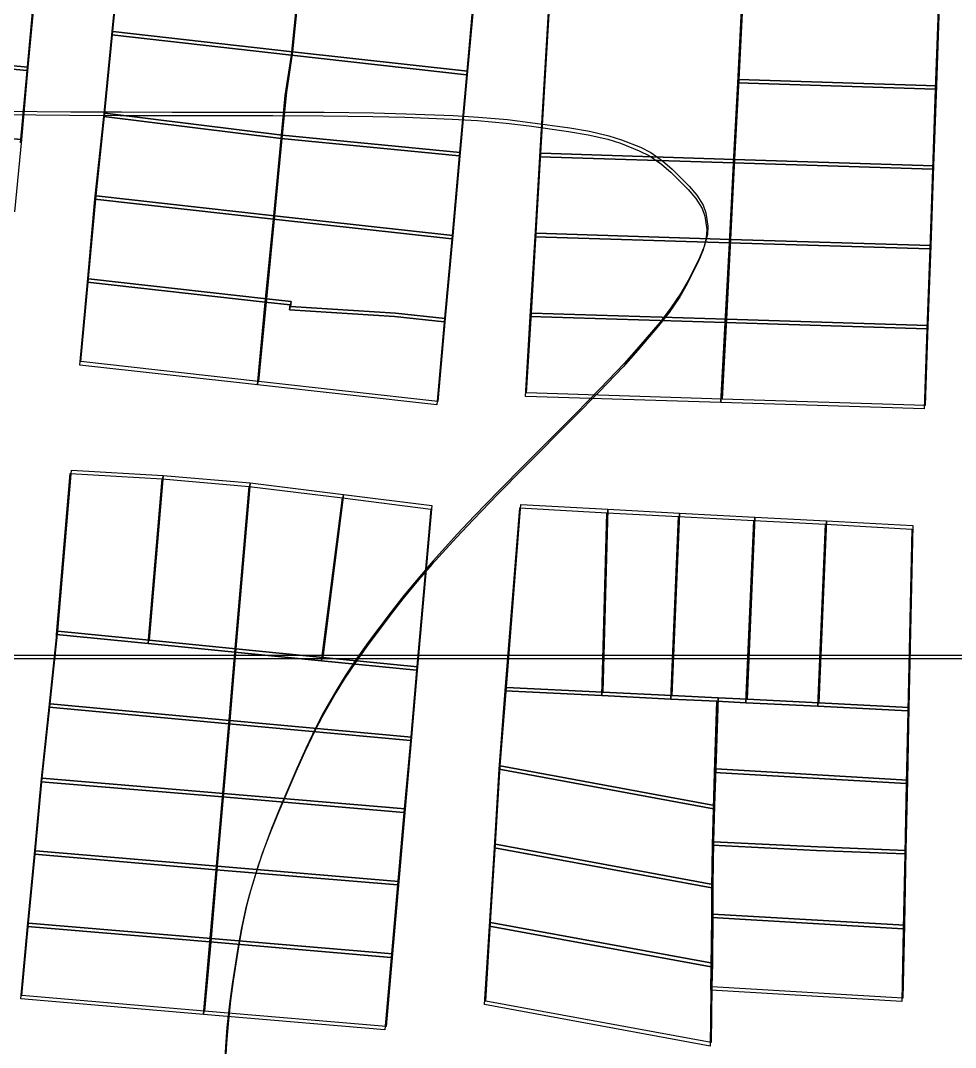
# Model space of a CAD drawing. Header units: metres. Extents: x -1097 to 1588, y -185 to 884.
# Drawn here: x 708.9 to 837.5, y 30.8 to 172 of the extents above; entities that cross this region are included whole.
import ezdxf

# ---------------------------------------------------------------- set-up
doc = ezdxf.new("R2010")
doc.units = ezdxf.units.M
for name, color, linetype in [('MUROS', 7, 'Continuous'), ('TERRENO', 188, 'Continuous'), ('VISTA LEJOS', 7, 'Continuous')]:
    doc.layers.add(name, color=color, linetype=linetype)

msp = doc.modelspace()

# ---------------------------------------------------------------- linework, layer by layer
at = {"layer": 'MUROS'}
for points in [[(33.52, 763.48), (1528.87, 763.48), (1528.87, 84.2), (33.52, 84.2)], [(33.67, 763.95), (1529.02, 763.95), (1529.02, 84.67), (33.67, 84.67)]]:
    msp.add_lwpolyline(points, close=True, dxfattribs=at)
at = {"layer": 'TERRENO'}
msp.add_lwpolyline([(704.07, 159.09), (710.98, 159), (715.61, 158.96), (722.58, 158.94), (729.57, 158.93), (743.57, 158.93), (750.51, 158.9), (757.33, 158.81), (761.77, 158.7), (768.25, 158.44), (771.73, 158.23), (775.71, 157.89), (778.85, 157.51), (784.29, 156.74), (787, 156.28), (789.68, 155.67), (791.43, 155.12), (794.02, 154.09), (795.44, 153.37), (797.08, 152.24), (798.4, 151.09), (800.74, 148.76), (801.8, 147.52), (802.67, 146.14), (803.04, 145.07), (803.3, 143.26), (803.24, 142.11), (802.81, 140.46), (802.15, 138.88), (800.59, 135.77), (799.58, 134.01), (798.11, 131.85), (796.67, 130.01), (793.82, 126.64), (791.78, 124.37), (788.5, 120.91), (785.07, 117.42), (778.07, 110.43), (774.58, 106.9), (771.13, 103.33), (768.85, 100.9), (765.48, 97.19), (763.64, 95.07), (761.48, 92.45), (759.72, 90.2), (756.61, 86.05), (755.03, 83.85), (753.39, 81.4), (752.24, 79.52), (750.42, 76.33), (749.36, 74.3), (747.97, 71.42), (746.73, 68.65), (744.4, 63.2), (743.25, 60.4), (742.13, 57.43), (741.41, 55.29), (740.37, 51.84), (739.82, 49.75), (739.22, 46.96), (738.76, 44.39), (737.98, 39.46), (737.6, 36.74), (737.26, 33.52), (737.06, 30.86), (736.8, 26.11)], dxfattribs=at)
at = {"layer": 'VISTA LEJOS'}
for points in [[(780.47, 153.73), (782.44, 186.73)], [(780.32, 153.26), (782.29, 186.26)], [(721.42, 170.01), (722.51, 181.23)], [(721.57, 170.48), (722.66, 181.7)], [(746.13, 167.23), (747.29, 178.58)], [(747.29, 178.58), (746.13, 167.23)], [(746.28, 167.7), (747.44, 179.05)], [(747.44, 179.05), (746.28, 167.7)], [(710.7, 175.7), (709.73, 165.11)], [(710.85, 176.17), (709.88, 165.58)], [(771.26, 175.98), (770.23, 164.54)], [(771.41, 176.45), (770.38, 165.01)], [(807.57, 163.42), (808.13, 174.39)], [(808.13, 174.39), (807.57, 163.42)], [(807.72, 163.89), (808.28, 174.86)], [(808.28, 174.86), (807.72, 163.89)], [(835.28, 174.01), (834.91, 163.01)], [(835.13, 173.54), (834.76, 162.54)], [(720.32, 158.79), (721.42, 170.01)], [(720.47, 159.26), (721.57, 170.48)], [(721.42, 170.01), (746.13, 167.23)], [(721.42, 170.01), (721.42, 170.01)], [(746.13, 167.23), (721.42, 170.01)], [(721.57, 170.48), (746.28, 167.7)], [(721.57, 170.48), (721.57, 170.48)], [(746.28, 167.7), (721.57, 170.48)], [(684.67, 167.45), (709.73, 165.11)], [(709.73, 165.11), (684.67, 167.45)], [(684.82, 167.92), (709.88, 165.58)], [(709.88, 165.58), (684.82, 167.92)], [(745.29, 161.67), (746.13, 167.23)], [(746.13, 167.23), (745.29, 161.67)], [(745.44, 162.14), (746.28, 167.7)], [(746.28, 167.7), (745.44, 162.14)], [(746.13, 167.23), (770.23, 164.54)], [(770.23, 164.54), (746.13, 167.23)], [(746.28, 167.7), (770.38, 165.01)], [(770.38, 165.01), (746.28, 167.7)], [(709.88, 165.58), (708.97, 155.64)], [(709.88, 165.58), (709.88, 165.58)], [(709.73, 165.11), (708.82, 155.17)], [(709.73, 165.11), (709.73, 165.11)], [(770.23, 164.54), (769.23, 153.36)], [(770.38, 165.01), (769.38, 153.83)], [(770.23, 164.54), (770.23, 164.54)], [(770.38, 165.01), (770.38, 165.01)], [(807.13, 152.89), (807.72, 163.89)], [(807.72, 163.89), (807.13, 152.89)], [(807.72, 163.89), (834.91, 163.01)], [(834.91, 163.01), (807.72, 163.89)], [(807.72, 163.89), (807.72, 163.89)], [(806.98, 152.42), (807.57, 163.42)], [(807.57, 163.42), (806.98, 152.42)], [(807.57, 163.42), (834.76, 162.54)], [(834.76, 162.54), (807.57, 163.42)], [(807.57, 163.42), (807.57, 163.42)], [(834.76, 162.54), (834.38, 151.54)], [(834.91, 163.01), (834.53, 152.01)], [(744.73, 155.76), (745.29, 161.67)], [(745.29, 161.67), (744.73, 155.76)], [(744.88, 156.23), (745.44, 162.14)], [(745.44, 162.14), (744.88, 156.23)], [(745.29, 161.67), (745.29, 161.67)], [(745.44, 162.14), (745.44, 162.14)], [(704.07, 159.09), (710.98, 159), (715.61, 158.96), (722.58, 158.94), (729.57, 158.93), (743.57, 158.93), (750.51, 158.9), (757.33, 158.81), (761.77, 158.7), (768.25, 158.44), (771.73, 158.23), (775.71, 157.89), (778.85, 157.51), (784.29, 156.74), (787, 156.28), (789.68, 155.67), (791.43, 155.12), (794.02, 154.09), (795.44, 153.37), (797.08, 152.24), (798.4, 151.09), (800.74, 148.76), (801.8, 147.52), (802.67, 146.14), (803.04, 145.07), (803.3, 143.26), (803.24, 142.11), (802.81, 140.46), (802.15, 138.88), (800.59, 135.77), (799.58, 134.01), (798.11, 131.85), (796.67, 130.01), (793.82, 126.64), (791.78, 124.37), (788.5, 120.91), (785.07, 117.42), (778.07, 110.43), (774.58, 106.9), (771.13, 103.33), (768.85, 100.9), (765.48, 97.19), (763.64, 95.07), (761.48, 92.45), (759.72, 90.2), (756.61, 86.05), (755.03, 83.85), (753.39, 81.4), (752.24, 79.52), (750.42, 76.33), (749.36, 74.3), (747.97, 71.42), (746.73, 68.65), (744.4, 63.2), (743.25, 60.4), (742.13, 57.43), (741.41, 55.29), (740.37, 51.84), (739.82, 49.75), (739.22, 46.96), (738.76, 44.39), (737.98, 39.46), (737.6, 36.74), (737.26, 33.52), (737.06, 30.86), (736.8, 26.11)], [(704.22, 159.56), (711.13, 159.47), (715.76, 159.43), (722.73, 159.41), (729.72, 159.4), (743.72, 159.4), (750.66, 159.37), (757.48, 159.28), (761.92, 159.17), (768.4, 158.91), (771.88, 158.7), (775.86, 158.36), (779, 157.98), (784.44, 157.21), (787.15, 156.75), (789.83, 156.14), (791.58, 155.59), (794.18, 154.56), (795.59, 153.84), (797.23, 152.71), (798.55, 151.56), (800.89, 149.23), (801.95, 147.99), (802.82, 146.61), (803.19, 145.54), (803.45, 143.73), (803.39, 142.58), (802.96, 140.93), (802.3, 139.35), (800.74, 136.24), (799.73, 134.48), (798.27, 132.32), (796.83, 130.48), (793.97, 127.11), (791.93, 124.83), (788.65, 121.38), (785.22, 117.89), (778.22, 110.9), (774.74, 107.37), (771.28, 103.8), (769, 101.37), (765.63, 97.66), (763.79, 95.54), (761.63, 92.92), (759.87, 90.67), (756.76, 86.52), (755.18, 84.32), (753.54, 81.87), (752.39, 79.99), (750.57, 76.8), (749.51, 74.77), (748.12, 71.89), (746.89, 69.12), (744.55, 63.67), (743.4, 60.87), (742.28, 57.9), (741.56, 55.76), (740.52, 52.31), (739.97, 50.22), (739.37, 47.43), (738.91, 44.86), (738.13, 39.93), (737.76, 37.21), (737.41, 33.99), (737.21, 31.33), (736.95, 26.58)], [(719.1, 147.42), (720.32, 158.79)], [(719.25, 147.89), (720.47, 159.26)], [(720.32, 158.79), (744.73, 155.76)], [(744.73, 155.76), (720.32, 158.79)], [(720.47, 159.26), (744.88, 156.23)], [(744.88, 156.23), (720.47, 159.26)], [(704.19, 156.05), (708.97, 155.64)], [(708.97, 155.64), (704.19, 156.05)], [(708.97, 155.64), (708.03, 145.67)], [(743.67, 144.67), (744.73, 155.76)], [(744.73, 155.76), (743.67, 144.67)], [(743.82, 145.14), (744.88, 156.23)], [(744.88, 156.23), (743.82, 145.14)], [(744.73, 155.76), (769.23, 153.36)], [(769.23, 153.36), (744.73, 155.76)], [(744.88, 156.23), (769.38, 153.83)], [(769.38, 153.83), (744.88, 156.23)], [(769.23, 153.36), (768.2, 141.95)], [(769.38, 153.83), (768.35, 142.42)], [(779.67, 142.26), (780.32, 153.26)], [(779.82, 142.73), (780.47, 153.73)], [(780.32, 153.26), (806.98, 152.42)], [(806.98, 152.42), (780.32, 153.26)], [(780.32, 153.26), (780.32, 153.26)], [(780.47, 153.73), (807.13, 152.89)], [(807.13, 152.89), (780.47, 153.73)], [(780.47, 153.73), (780.47, 153.73)], [(806.57, 141.89), (807.13, 152.89)], [(807.13, 152.89), (806.57, 141.89)], [(807.13, 152.89), (834.53, 152.01)], [(834.53, 152.01), (807.13, 152.89)], [(807.13, 152.89), (807.13, 152.89)], [(806.42, 141.42), (806.98, 152.42)], [(806.98, 152.42), (806.42, 141.42)], [(806.98, 152.42), (834.38, 151.54)], [(834.38, 151.54), (806.98, 152.42)], [(806.98, 152.42), (806.98, 152.42)], [(834.38, 151.54), (834.01, 140.58)], [(834.53, 152.01), (834.16, 141.05)], [(718.07, 136.01), (719.1, 147.42)], [(718.22, 136.48), (719.25, 147.89)], [(719.1, 147.42), (743.67, 144.67)], [(743.67, 144.67), (719.1, 147.42)], [(719.25, 147.89), (743.82, 145.14)], [(743.82, 145.14), (719.25, 147.89)], [(742.54, 133.26), (743.67, 144.67)], [(743.67, 144.67), (742.54, 133.26)], [(742.69, 133.73), (743.82, 145.14)], [(743.82, 145.14), (742.69, 133.73)], [(743.67, 144.67), (768.2, 141.95)], [(768.2, 141.95), (743.67, 144.67)], [(743.67, 144.67), (743.67, 144.67)], [(743.82, 145.14), (768.35, 142.42)], [(768.35, 142.42), (743.82, 145.14)], [(743.82, 145.14), (743.82, 145.14)], [(779.16, 131.76), (779.82, 142.73)], [(779.82, 142.73), (806.57, 141.89)], [(806.57, 141.89), (779.82, 142.73)], [(779.82, 142.73), (779.82, 142.73)], [(768.2, 141.95), (767.17, 130.54)], [(768.35, 142.42), (767.32, 131.01)], [(779.01, 131.29), (779.67, 142.26)], [(779.67, 142.26), (806.42, 141.42)], [(806.42, 141.42), (779.67, 142.26)], [(779.67, 142.26), (779.67, 142.26)], [(805.85, 130.45), (806.42, 141.42)], [(806.42, 141.42), (805.85, 130.45)], [(806, 130.92), (806.57, 141.89)], [(806.57, 141.89), (806, 130.92)], [(806.42, 141.42), (834.01, 140.58)], [(834.01, 140.58), (806.42, 141.42)], [(806.57, 141.89), (834.16, 141.05)], [(834.16, 141.05), (806.57, 141.89)], [(834.01, 140.58), (833.6, 129.58)], [(834.16, 141.05), (833.75, 130.05)], [(834.01, 140.58), (834.01, 140.58)], [(834.16, 141.05), (834.16, 141.05)], [(717.01, 124.61), (718.07, 136.01)], [(717.16, 125.08), (718.22, 136.48)], [(718.07, 136.01), (742.54, 133.26)], [(742.54, 133.26), (718.07, 136.01)], [(718.22, 136.48), (742.69, 133.73)], [(742.69, 133.73), (718.22, 136.48)], [(741.45, 121.89), (742.54, 133.26)], [(742.54, 133.26), (741.45, 121.89)], [(741.6, 122.36), (742.69, 133.73)], [(742.69, 133.73), (741.6, 122.36)], [(742.54, 133.26), (745.95, 132.89)], [(745.95, 132.89), (742.54, 133.26)], [(742.54, 133.26), (742.54, 133.26)], [(742.69, 133.73), (746.1, 133.36)], [(746.1, 133.36), (742.69, 133.73)], [(742.69, 133.73), (742.69, 133.73)], [(745.95, 132.89), (745.88, 132.2)], [(745.88, 132.2), (745.95, 132.89)], [(746.1, 133.36), (746.03, 132.67)], [(746.03, 132.67), (746.1, 133.36)], [(745.88, 132.2), (760.32, 131.29)], [(760.32, 131.29), (745.88, 132.2)], [(745.88, 132.2), (745.88, 132.2)], [(746.03, 132.67), (760.47, 131.76)], [(760.47, 131.76), (746.03, 132.67)], [(746.03, 132.67), (746.03, 132.67)], [(760.47, 131.76), (767.32, 131.01)], [(767.32, 131.01), (760.47, 131.76)], [(778.5, 120.77), (779.16, 131.76)], [(779.16, 131.76), (806, 130.92)], [(806, 130.92), (779.16, 131.76)], [(779.16, 131.76), (779.16, 131.76)], [(760.32, 131.29), (767.17, 130.54)], [(767.17, 130.54), (760.32, 131.29)], [(767.17, 130.54), (766.13, 119.14)], [(767.32, 131.01), (766.28, 119.61)], [(778.35, 120.3), (779.01, 131.29)], [(779.01, 131.29), (805.85, 130.45)], [(805.85, 130.45), (779.01, 131.29)], [(779.01, 131.29), (779.01, 131.29)], [(805.26, 119.45), (805.85, 130.45)], [(805.85, 130.45), (805.26, 119.45)], [(805.41, 119.92), (806, 130.92)], [(806, 130.92), (805.41, 119.92)], [(805.85, 130.45), (833.6, 129.58)], [(833.6, 129.58), (805.85, 130.45)], [(806, 130.92), (833.75, 130.05)], [(833.75, 130.05), (806, 130.92)], [(833.75, 130.05), (833.38, 119.05)], [(833.75, 130.05), (833.75, 130.05)], [(833.6, 129.58), (833.23, 118.58)], [(833.6, 129.58), (833.6, 129.58)], [(741.45, 121.89), (717.01, 124.61)], [(741.6, 122.36), (717.16, 125.08)], [(766.13, 119.14), (741.45, 121.89)], [(741.45, 121.89), (741.45, 121.89)], [(766.28, 119.61), (741.6, 122.36)], [(741.6, 122.36), (741.6, 122.36)], [(805.26, 119.45), (778.35, 120.3)], [(778.35, 120.3), (778.35, 120.3)], [(805.41, 119.92), (778.5, 120.77)], [(778.5, 120.77), (778.5, 120.77)], [(766.13, 119.14), (766.13, 119.14)], [(766.28, 119.61), (766.28, 119.61)], [(833.23, 118.58), (805.26, 119.45)], [(833.38, 119.05), (805.41, 119.92)], [(833.38, 119.05), (833.38, 119.05)], [(833.23, 118.58), (833.23, 118.58)], [(713.82, 87.55), (715.7, 109.67)], [(713.97, 88.02), (715.85, 110.14)], [(715.7, 109.67), (728.35, 108.95)], [(715.85, 110.14), (728.5, 109.42)], [(726.42, 86.3), (728.35, 108.95)], [(728.35, 108.95), (726.42, 86.3)], [(726.57, 86.77), (728.5, 109.42)], [(728.5, 109.42), (726.57, 86.77)], [(728.35, 108.95), (740.32, 107.92)], [(728.5, 109.42), (740.47, 108.39)], [(738.35, 85.11), (740.32, 107.92)], [(740.32, 107.92), (738.35, 85.11)], [(738.5, 85.58), (740.47, 108.39)], [(740.47, 108.39), (738.5, 85.58)], [(740.32, 107.92), (753.17, 106.33)], [(740.47, 108.39), (753.32, 106.8)], [(750.29, 83.92), (753.17, 106.33)], [(753.17, 106.33), (750.29, 83.92)], [(750.44, 84.39), (753.32, 106.8)], [(753.32, 106.8), (750.44, 84.39)], [(753.17, 106.33), (765.32, 104.8)], [(753.32, 106.8), (765.47, 105.27)], [(765.32, 104.8), (763.35, 82.64)], [(765.47, 105.27), (763.5, 83.11)], [(775.57, 79.8), (777.57, 104.95)], [(775.72, 80.27), (777.72, 105.42)], [(777.57, 104.95), (789.54, 104.3)], [(777.72, 105.42), (789.69, 104.77)], [(789, 79.61), (789.69, 104.77)], [(789.69, 104.77), (789, 79.61)], [(789.69, 104.77), (799.57, 104.23)], [(789.69, 104.77), (789.69, 104.77)], [(788.85, 79.14), (789.54, 104.3)], [(789.54, 104.3), (788.85, 79.14)], [(789.54, 104.3), (799.42, 103.76)], [(789.54, 104.3), (789.54, 104.3)], [(798.35, 78.67), (799.42, 103.76)], [(799.42, 103.76), (798.35, 78.67)], [(798.5, 79.14), (799.57, 104.23)], [(799.57, 104.23), (798.5, 79.14)], [(799.42, 103.76), (809.76, 103.23)], [(799.57, 104.23), (809.91, 103.7)], [(808.7, 78.17), (809.76, 103.23)], [(809.76, 103.23), (808.7, 78.17)], [(808.85, 78.64), (809.91, 103.7)], [(809.91, 103.7), (808.85, 78.64)], [(809.76, 103.23), (819.63, 102.7)], [(809.76, 103.23), (809.76, 103.23)], [(809.91, 103.7), (819.78, 103.17)], [(809.91, 103.7), (809.91, 103.7)], [(818.72, 78.14), (819.78, 103.17)], [(819.78, 103.17), (818.72, 78.14)], [(819.78, 103.17), (831.66, 102.52)], [(818.57, 77.67), (819.63, 102.7)], [(819.63, 102.7), (818.57, 77.67)], [(819.63, 102.7), (831.51, 102.05)], [(831.51, 102.05), (830.98, 77.05)], [(831.66, 102.52), (831.13, 77.52)], [(712.94, 78.02), (713.94, 87.61)], [(713.94, 87.61), (713.97, 88.02)], [(713.97, 88.02), (726.57, 86.77)], [(726.57, 86.77), (713.97, 88.02)], [(713.97, 88.02), (713.97, 88.02)], [(712.79, 77.55), (713.79, 87.14)], [(713.79, 87.14), (713.82, 87.55)], [(713.82, 87.55), (726.42, 86.3)], [(726.42, 86.3), (713.82, 87.55)], [(713.82, 87.55), (713.82, 87.55)], [(726.42, 86.3), (738.35, 85.11)], [(738.35, 85.11), (726.42, 86.3)], [(726.57, 86.77), (738.5, 85.58)], [(738.5, 85.58), (726.57, 86.77)], [(737.51, 75.26), (738.35, 85.11)], [(738.35, 85.11), (737.51, 75.26)], [(737.66, 75.73), (738.5, 85.58)], [(738.5, 85.58), (737.66, 75.73)], [(738.35, 85.11), (750.29, 83.92)], [(738.35, 85.11), (738.35, 85.11)], [(750.29, 83.92), (738.35, 85.11)], [(738.5, 85.58), (750.44, 84.39)], [(738.5, 85.58), (738.5, 85.58)], [(750.44, 84.39), (738.5, 85.58)], [(1528.87, 84.2), (33.52, 84.2)], [(1529.02, 84.67), (33.67, 84.67)], [(750.29, 83.92), (763.35, 82.64)], [(763.35, 82.64), (750.29, 83.92)], [(750.29, 83.92), (750.29, 83.92)], [(750.44, 84.39), (763.5, 83.11)], [(763.5, 83.11), (750.44, 84.39)], [(750.44, 84.39), (750.44, 84.39)], [(763.35, 82.64), (762.51, 72.98)], [(763.5, 83.11), (762.66, 73.45)], [(763.35, 82.64), (763.35, 82.64)], [(763.5, 83.11), (763.5, 83.11)], [(774.73, 69.01), (775.57, 79.8)], [(774.88, 69.48), (775.72, 80.27)], [(775.57, 79.8), (788.85, 79.14)], [(775.57, 79.8), (775.57, 79.8)], [(788.85, 79.14), (775.57, 79.8)], [(775.72, 80.27), (789, 79.61)], [(775.72, 80.27), (775.72, 80.27)], [(789, 79.61), (775.72, 80.27)], [(788.85, 79.14), (798.35, 78.67)], [(798.35, 78.67), (788.85, 79.14)], [(788.85, 79.14), (788.85, 79.14)], [(789, 79.61), (798.5, 79.14)], [(798.5, 79.14), (789, 79.61)], [(789, 79.61), (789, 79.61)], [(798.5, 79.14), (804.85, 78.83)], [(804.85, 78.83), (798.5, 79.14)], [(798.5, 79.14), (798.5, 79.14)], [(711.85, 67.77), (712.94, 78.02)], [(712.94, 78.02), (737.66, 75.73)], [(737.66, 75.73), (712.94, 78.02)], [(798.35, 78.67), (804.7, 78.36)], [(804.7, 78.36), (798.35, 78.67)], [(798.35, 78.67), (798.35, 78.67)], [(804.38, 68.58), (804.7, 78.36)], [(804.7, 78.36), (804.38, 68.58)], [(804.53, 69.05), (804.85, 78.83)], [(804.85, 78.83), (804.53, 69.05)], [(804.7, 78.36), (808.7, 78.17)], [(804.7, 78.36), (804.7, 78.36)], [(808.7, 78.17), (804.7, 78.36)], [(804.85, 78.83), (808.85, 78.64)], [(804.85, 78.83), (804.85, 78.83)], [(808.85, 78.64), (804.85, 78.83)], [(808.7, 78.17), (818.57, 77.67)], [(818.57, 77.67), (808.7, 78.17)], [(808.85, 78.64), (818.72, 78.14)], [(818.72, 78.14), (808.85, 78.64)], [(818.72, 78.14), (831.13, 77.52)], [(831.13, 77.52), (818.72, 78.14)], [(711.7, 67.3), (712.79, 77.55)], [(712.79, 77.55), (737.51, 75.26)], [(737.51, 75.26), (712.79, 77.55)], [(818.57, 77.67), (830.98, 77.05)], [(830.98, 77.05), (818.57, 77.67)], [(830.98, 77.05), (830.76, 67.05)], [(831.13, 77.52), (830.91, 67.52)], [(830.98, 77.05), (830.98, 77.05)], [(831.13, 77.52), (831.13, 77.52)], [(736.63, 65.2), (737.51, 75.26)], [(737.51, 75.26), (736.63, 65.2)], [(736.78, 65.67), (737.66, 75.73)], [(737.66, 75.73), (736.78, 65.67)], [(737.51, 75.26), (762.51, 72.98)], [(762.51, 72.98), (737.51, 75.26)], [(737.51, 75.26), (737.51, 75.26)], [(737.66, 75.73), (762.66, 73.45)], [(762.66, 73.45), (737.66, 75.73)], [(737.66, 75.73), (737.66, 75.73)], [(762.66, 73.45), (761.78, 63.55)], [(762.51, 72.98), (761.63, 63.08)], [(774.22, 58.7), (774.88, 69.48)], [(774.88, 69.48), (804.38, 64.02)], [(804.38, 64.02), (774.88, 69.48)], [(774.07, 58.23), (774.73, 69.01)], [(774.73, 69.01), (804.23, 63.55)], [(804.23, 63.55), (774.73, 69.01)], [(804.23, 63.55), (804.38, 68.58)], [(804.38, 68.58), (804.23, 63.55)], [(804.38, 64.02), (804.53, 69.05)], [(804.53, 69.05), (804.38, 64.02)], [(804.38, 68.58), (830.76, 67.05)], [(830.76, 67.05), (804.38, 68.58)], [(804.53, 69.05), (830.91, 67.52)], [(830.91, 67.52), (804.53, 69.05)], [(710.76, 57.33), (711.7, 67.3)], [(710.91, 57.8), (711.85, 67.77)], [(711.7, 67.3), (736.63, 65.2)], [(736.63, 65.2), (711.7, 67.3)], [(711.7, 67.3), (711.7, 67.3)], [(711.85, 67.77), (736.78, 65.67)], [(736.78, 65.67), (711.85, 67.77)], [(711.85, 67.77), (711.85, 67.77)], [(830.76, 67.05), (830.57, 57.39)], [(830.91, 67.52), (830.72, 57.86)], [(735.76, 55.2), (736.63, 65.2)], [(736.63, 65.2), (735.76, 55.2)], [(735.91, 55.67), (736.78, 65.67)], [(736.78, 65.67), (735.91, 55.67)], [(736.63, 65.2), (761.63, 63.08)], [(761.63, 63.08), (736.63, 65.2)], [(736.78, 65.67), (761.78, 63.55)], [(761.78, 63.55), (736.78, 65.67)], [(804.22, 59.05), (804.38, 64.02)], [(804.38, 64.02), (804.22, 59.05)], [(804.38, 64.02), (804.38, 64.02)], [(761.63, 63.08), (760.76, 53.11)], [(761.78, 63.55), (760.91, 53.58)], [(761.63, 63.08), (761.63, 63.08)], [(761.78, 63.55), (761.78, 63.55)], [(804.07, 58.58), (804.23, 63.55)], [(804.23, 63.55), (804.07, 58.58)], [(804.23, 63.55), (804.23, 63.55)], [(773.38, 47.45), (774.07, 58.23)], [(773.53, 47.92), (774.22, 58.7)], [(774.07, 58.23), (804.01, 52.7)], [(804.01, 52.7), (774.07, 58.23)], [(774.22, 58.7), (804.16, 53.17)], [(804.16, 53.17), (774.22, 58.7)], [(804.01, 52.7), (804.07, 58.58)], [(804.07, 58.58), (804.01, 52.7)], [(804.07, 58.58), (818.42, 57.86)], [(818.42, 57.86), (804.07, 58.58)], [(804.16, 53.17), (804.22, 59.05)], [(804.22, 59.05), (804.16, 53.17)], [(804.22, 59.05), (818.57, 58.33)], [(818.57, 58.33), (804.22, 59.05)], [(818.57, 58.33), (830.72, 57.86)], [(830.72, 57.86), (818.57, 58.33)], [(709.82, 47.39), (710.76, 57.33)], [(709.97, 47.86), (710.91, 57.8)], [(710.76, 57.33), (735.76, 55.2)], [(735.76, 55.2), (710.76, 57.33)], [(710.76, 57.33), (710.76, 57.33)], [(710.91, 57.8), (735.91, 55.67)], [(735.91, 55.67), (710.91, 57.8)], [(710.91, 57.8), (710.91, 57.8)], [(818.42, 57.86), (830.57, 57.39)], [(830.57, 57.39), (818.42, 57.86)], [(830.57, 57.39), (830.35, 47.08)], [(830.72, 57.86), (830.5, 47.55)], [(735.76, 55.2), (734.92, 45.26)], [(735.91, 55.67), (735.07, 45.73)], [(760.76, 53.11), (735.76, 55.2)], [(760.91, 53.58), (735.91, 55.67)], [(760.76, 53.11), (759.88, 43.14)], [(760.91, 53.58), (760.03, 43.61)], [(760.76, 53.11), (760.76, 53.11)], [(760.91, 53.58), (760.91, 53.58)], [(804.01, 52.7), (803.98, 48.61)], [(803.98, 48.61), (804.01, 52.7)], [(804.01, 52.7), (804.01, 52.7)], [(804.16, 53.17), (804.13, 49.08)], [(804.13, 49.08), (804.16, 53.17)], [(804.16, 53.17), (804.16, 53.17)], [(803.98, 48.61), (803.92, 41.86)], [(830.35, 47.08), (803.98, 48.61)], [(804.13, 49.08), (804.07, 42.33)], [(830.5, 47.55), (804.13, 49.08)], [(708.88, 37.42), (709.82, 47.39)], [(709.03, 37.89), (709.97, 47.86)], [(734.92, 45.26), (709.82, 47.39)], [(709.82, 47.39), (709.82, 47.39)], [(735.07, 45.73), (709.97, 47.86)], [(709.97, 47.86), (709.97, 47.86)], [(772.73, 36.67), (773.38, 47.45)], [(772.88, 37.14), (773.53, 47.92)], [(803.92, 41.86), (773.38, 47.45)], [(804.07, 42.33), (773.53, 47.92)], [(830.35, 47.08), (830.13, 37.08)], [(830.5, 47.55), (830.28, 37.55)], [(759.88, 43.14), (759.01, 33.17)], [(760.03, 43.61), (759.16, 33.64)], [(803.92, 41.86), (803.92, 41.86)], [(804.07, 42.33), (804.07, 42.33)]]:
    msp.add_lwpolyline(points, dxfattribs=at)
for points in [[(759.88, 43.14), (734.92, 45.26), (735.76, 55.2), (760.76, 53.11), (759.88, 43.14)], [(759.88, 43.14), (734.92, 45.26), (735.76, 55.2), (760.76, 53.11), (759.88, 43.14)], [(759.88, 43.14), (734.92, 45.26), (735.76, 55.2), (760.76, 53.11), (759.88, 43.14)], [(759.88, 43.14), (734.92, 45.26), (735.76, 55.2), (760.76, 53.11), (759.88, 43.14)], [(759.88, 43.14), (734.92, 45.26), (735.76, 55.2), (760.76, 53.11), (759.88, 43.14)], [(759.88, 43.14), (734.92, 45.26), (735.76, 55.2), (760.76, 53.11), (759.88, 43.14)], [(760.04, 43.61), (735.07, 45.73), (735.91, 55.67), (760.91, 53.58), (760.04, 43.61)], [(760.04, 43.61), (735.07, 45.73), (735.91, 55.67), (760.91, 53.58), (760.04, 43.61)], [(760.04, 43.61), (735.07, 45.73), (735.91, 55.67), (760.91, 53.58), (760.04, 43.61)], [(803.92, 41.86), (803.98, 48.61), (830.35, 47.08), (830.13, 37.08), (803.85, 38.61), (803.92, 41.86)], [(803.92, 41.86), (803.98, 48.61), (830.35, 47.08), (830.13, 37.08), (803.85, 38.61), (803.92, 41.86)], [(803.92, 41.86), (803.98, 48.61), (830.35, 47.08), (830.13, 37.08), (803.85, 38.61), (803.92, 41.86)], [(803.92, 41.86), (803.98, 48.61), (830.35, 47.08), (830.13, 37.08), (803.85, 38.61), (803.92, 41.86)], [(803.92, 41.86), (803.98, 48.61), (830.35, 47.08), (830.13, 37.08), (803.85, 38.61), (803.92, 41.86)], [(803.92, 41.86), (803.98, 48.61), (830.35, 47.08), (830.13, 37.08), (803.85, 38.61), (803.92, 41.86)], [(804.07, 42.33), (804.13, 49.08), (830.5, 47.55), (830.28, 37.55), (804, 39.08), (804.07, 42.33)], [(804.07, 42.33), (804.13, 49.08), (830.5, 47.55), (830.28, 37.55), (804, 39.08), (804.07, 42.33)], [(804.07, 42.33), (804.13, 49.08), (830.5, 47.55), (830.28, 37.55), (804, 39.08), (804.07, 42.33)], [(734.04, 35.3), (708.88, 37.42), (709.82, 47.39), (734.92, 45.26), (734.04, 35.3)], [(734.04, 35.3), (708.88, 37.42), (709.82, 47.39), (734.92, 45.26), (734.04, 35.3)], [(734.04, 35.3), (708.88, 37.42), (709.82, 47.39), (734.92, 45.26), (734.04, 35.3)], [(734.04, 35.3), (708.88, 37.42), (709.82, 47.39), (734.92, 45.26), (734.04, 35.3)], [(734.04, 35.3), (708.88, 37.42), (709.82, 47.39), (734.92, 45.26), (734.04, 35.3)], [(734.04, 35.3), (708.88, 37.42), (709.82, 47.39), (734.92, 45.26), (734.04, 35.3)], [(734.19, 35.76), (709.04, 37.89), (709.97, 47.86), (735.07, 45.73), (734.19, 35.76)], [(734.19, 35.76), (709.04, 37.89), (709.97, 47.86), (735.07, 45.73), (734.19, 35.76)], [(734.19, 35.76), (709.04, 37.89), (709.97, 47.86), (735.07, 45.73), (734.19, 35.76)], [(803.76, 30.95), (772.73, 36.67), (773.38, 47.45), (803.92, 41.86), (803.85, 38.61), (803.76, 30.95)], [(803.76, 30.95), (772.73, 36.67), (773.38, 47.45), (803.92, 41.86), (803.85, 38.61), (803.76, 30.95)], [(803.76, 30.95), (772.73, 36.67), (773.38, 47.45), (803.92, 41.86), (803.85, 38.61), (803.76, 30.95)], [(803.76, 30.95), (772.73, 36.67), (773.38, 47.45), (803.92, 41.86), (803.85, 38.61), (803.76, 30.95)], [(803.76, 30.95), (772.73, 36.67), (773.38, 47.45), (803.92, 41.86), (803.85, 38.61), (803.76, 30.95)], [(803.76, 30.95), (772.73, 36.67), (773.38, 47.45), (803.92, 41.86), (803.85, 38.61), (803.76, 30.95)], [(803.91, 31.42), (772.88, 37.14), (773.54, 47.92), (804.07, 42.33), (804, 39.08), (803.91, 31.42)], [(803.91, 31.42), (772.88, 37.14), (773.54, 47.92), (804.07, 42.33), (804, 39.08), (803.91, 31.42)], [(803.91, 31.42), (772.88, 37.14), (773.54, 47.92), (804.07, 42.33), (804, 39.08), (803.91, 31.42)], [(734.04, 35.3), (734.92, 45.26), (759.88, 43.14), (759.01, 33.17), (734.04, 35.3)], [(734.04, 35.3), (734.92, 45.26), (759.88, 43.14), (759.01, 33.17), (734.04, 35.3)], [(734.04, 35.3), (734.92, 45.26), (759.88, 43.14), (759.01, 33.17), (734.04, 35.3)], [(734.04, 35.3), (734.92, 45.26), (759.88, 43.14), (759.01, 33.17), (734.04, 35.3)], [(734.04, 35.3), (734.92, 45.26), (759.88, 43.14), (759.01, 33.17), (734.04, 35.3)], [(734.04, 35.3), (734.92, 45.26), (759.88, 43.14), (759.01, 33.17), (734.04, 35.3)], [(734.19, 35.76), (735.07, 45.73), (760.04, 43.61), (759.16, 33.64), (734.19, 35.76)], [(734.19, 35.76), (735.07, 45.73), (760.04, 43.61), (759.16, 33.64), (734.19, 35.76)], [(734.19, 35.76), (735.07, 45.73), (760.04, 43.61), (759.16, 33.64), (734.19, 35.76)]]:
    msp.add_lwpolyline(points, close=True, dxfattribs=at)

doc.saveas('drawing.dxf')
